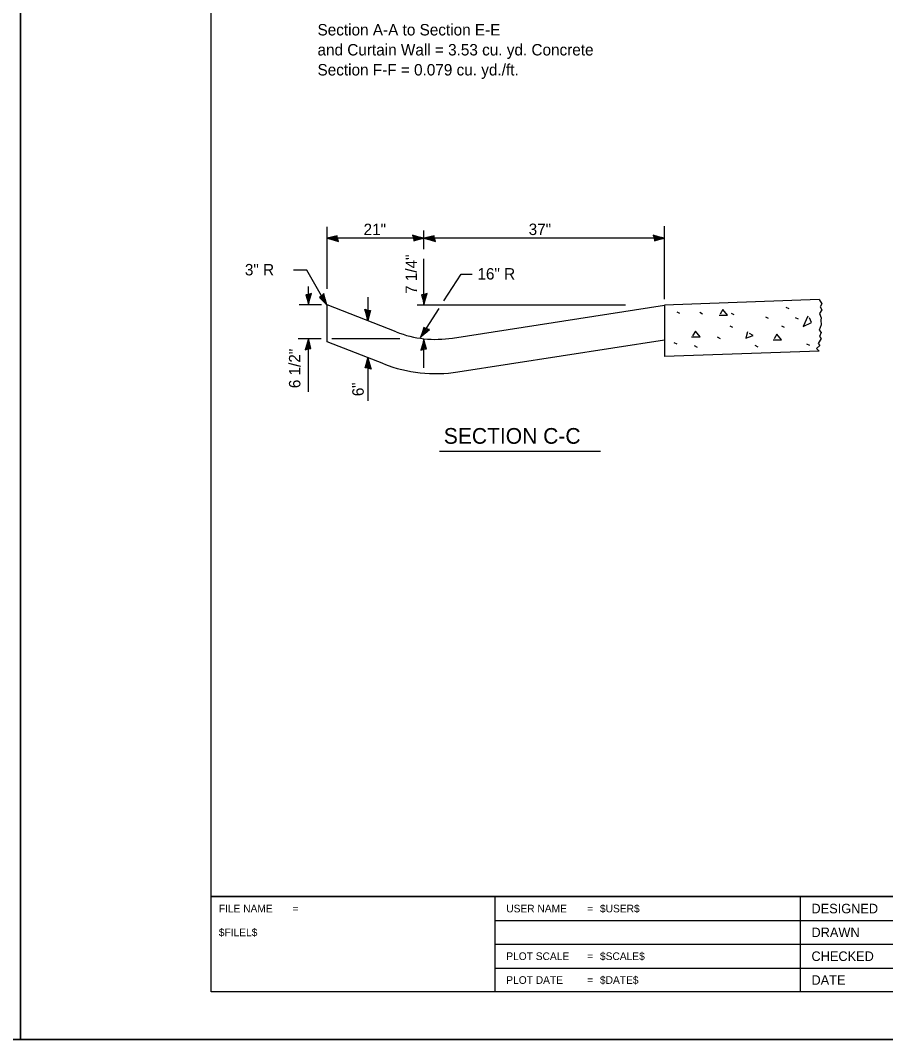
# Model space of a CAD drawing. Extents: x 1589224 to 1591264, y 1592405 to 1592845.
# Drawn here: x 1590584.2 to 1590765.6, y 1592404.7 to 1592618.6 of the extents above; entities that cross this region are included whole.
import ezdxf

# ---------------------------------------------------------------- set-up
doc = ezdxf.new("R2010")
doc.units = 0
for name, color, linetype in [('Level 20', 7, 'Continuous'), ('Level 21', 7, 'Continuous'), ('Level 22', 7, 'Continuous'), ('Level 25', 7, 'Continuous'), ('Level 29', 7, 'Continuous'), ('Sheets_50 Reference Boundary', 7, 'Continuous'), ('Sheets_General Details', 7, 'Continuous'), ('Sheets_Printer Plotting Border', 7, 'Continuous')]:
    doc.layers.add(name, color=color, linetype=linetype)

# ---------------------------------------------------------------- blocks, each defined once
blk = doc.blocks.new('CTH')
at = {"layer": 'Level 22'}
blk.add_lwpolyline([(-1.836, 0.047), (-1.774, -0.444), (-0.999, -0.231), (0, 0), (-1.066, 0.262), (-2, 0.556), (-1.836, 0.047), (-1.754, -0.277), (-0.672, 0.002), (-1.855, 0.375), (-1.68, -0.044), (-1.182, 0.014), (-1.661, 0.145)], dxfattribs=at)

msp = doc.modelspace()

# ---------------------------------------------------------------- linework, layer by layer
at = {"layer": 'Level 20'}
for p, q in [((1590648.5, 1592551.1), (1590648.5, 1592558.83)), ((1590663.03, 1592553.17), (1590648.5, 1592558.83)), ((1590674.81, 1592551.89), (1590719.3, 1592558.81)), ((1590751.68, 1592559.95), (1590719.3, 1592558.82)), ((1590719.3, 1592558.82), (1590719.3, 1592548.02)), ((1590660.42, 1592546.46), (1590648.5, 1592551.1)), ((1590675.91, 1592544.78), (1590719.3, 1592551.52)), ((1590751.68, 1592549.15), (1590719.3, 1592548.02))]:
    msp.add_line(p, q, dxfattribs=at)
msp.add_lwpolyline([(1590751.68, 1592559.95), (1590752.26, 1592559.05), (1590751.89, 1592558.47), (1590752.26, 1592557.81), (1590751.74, 1592557.07), (1590752.11, 1592556.12), (1590752.04, 1592555.68), (1590752.11, 1592554.66), (1590751.67, 1592553.56), (1590752.11, 1592553.05), (1590751.74, 1592552.24), (1590752.11, 1592551.8), (1590751.52, 1592550.78), (1590751.82, 1592550.34), (1590751.16, 1592549.68), (1590751.68, 1592549.15)], dxfattribs=at)
for radius in [22.8, 30]:
    msp.add_arc((1590671.3, 1592574.42), radius, 248.7345, 278.8436, dxfattribs=at)
at = {"layer": 'Level 21'}
for p, q in [((1590744.74, 1592558.4), (1590745.33, 1592558.1)), ((1590721.84, 1592557.4), (1590722.43, 1592557.1)), ((1590726.68, 1592557.3), (1590727.27, 1592557)), ((1590733.26, 1592557.1), (1590733.84, 1592556.81)), ((1590740.42, 1592556.35), (1590741.01, 1592556.06)), ((1590746.69, 1592556.22), (1590747.27, 1592555.93)), ((1590732.97, 1592554.47), (1590733.55, 1592554.18)), ((1590743.8, 1592554.47), (1590744.38, 1592554.18)), ((1590730.33, 1592552.12), (1590730.92, 1592551.83)), ((1590721.25, 1592550.95), (1590721.84, 1592550.66)), ((1590725.51, 1592550.31), (1590726.09, 1592550.01)), ((1590738.23, 1592550.37), (1590738.82, 1592550.08)), ((1590749.07, 1592550.66), (1590749.65, 1592550.37))]:
    msp.add_line(p, q, dxfattribs=at)
for points in [[(1590730.73, 1592556.71), (1590732.48, 1592556.71), (1590731.51, 1592557.88), (1590730.92, 1592556.91)], [(1590749.32, 1592556.5), (1590748.34, 1592554.35), (1590750.1, 1592555.13), (1590749.71, 1592556.11)], [(1590724.96, 1592552.17), (1590726.72, 1592552.17), (1590725.74, 1592553.34), (1590725.16, 1592552.36)], [(1590736.71, 1592553.21), (1590736.32, 1592551.85), (1590737.89, 1592552.43), (1590737.1, 1592552.82)], [(1590742.06, 1592551.55), (1590743.82, 1592551.55), (1590742.84, 1592552.72), (1590742.26, 1592551.75)]]:
    msp.add_lwpolyline(points, dxfattribs=at)
at = {"layer": 'Level 22'}
for p, q in [((1590719.3, 1592560.08), (1590719.3, 1592575.36)), ((1590648.5, 1592562.23), (1590648.5, 1592575.22)), ((1590668.83, 1592570.57), (1590668.83, 1592574.46)), ((1590668.83, 1592572.84), (1590648.5, 1592572.84)), ((1590719.3, 1592572.84), (1590668.83, 1592572.84)), ((1590668.83, 1592558.82), (1590668.83, 1592568.51)), ((1590644.26, 1592566.17), (1590641.5, 1592566.17)), ((1590648.45, 1592558.82), (1590644.26, 1592566.17)), ((1590673.01, 1592559.67), (1590676.6, 1592565.3)), ((1590676.6, 1592565.3), (1590678.93, 1592565.3)), ((1590644.59, 1592558.83), (1590644.59, 1592562.74)), ((1590657.07, 1592560.44), (1590657.07, 1592555.75)), ((1590647.38, 1592558.83), (1590642.68, 1592558.83)), ((1590711.1, 1592558.82), (1590667.38, 1592558.82)), ((1590668.14, 1592552.03), (1590671.99, 1592558.07)), ((1590647.25, 1592551.75), (1590642.46, 1592551.75)), ((1590644.59, 1592540.58), (1590644.59, 1592551.75)), ((1590663.79, 1592551.75), (1590649.49, 1592551.75)), ((1590668.83, 1592545.62), (1590668.83, 1592551.75)), ((1590657.07, 1592547.62), (1590657.07, 1592538.69))]:
    msp.add_line(p, q, dxfattribs=at)
for points in [[(1590650.71, 1592572.78), (1590650.63, 1592573.37), (1590649.7, 1592573.11), (1590648.5, 1592572.84), (1590649.78, 1592572.52), (1590650.9, 1592572.17), (1590650.71, 1592572.78), (1590650.61, 1592573.17), (1590649.31, 1592572.83), (1590650.73, 1592572.39), (1590650.52, 1592572.89), (1590649.92, 1592572.82), (1590650.5, 1592572.66)], [(1590666.63, 1592572.89), (1590666.71, 1592572.3), (1590667.64, 1592572.56), (1590668.83, 1592572.84), (1590667.56, 1592573.15), (1590666.43, 1592573.5), (1590666.63, 1592572.89), (1590666.73, 1592572.5), (1590668.03, 1592572.84), (1590666.61, 1592573.29), (1590666.82, 1592572.78), (1590667.42, 1592572.85), (1590666.84, 1592573.01)], [(1590671.04, 1592572.78), (1590670.96, 1592573.37), (1590670.03, 1592573.11), (1590668.83, 1592572.84), (1590670.11, 1592572.52), (1590671.23, 1592572.17), (1590671.04, 1592572.78), (1590670.94, 1592573.17), (1590669.64, 1592572.83), (1590671.06, 1592572.39), (1590670.85, 1592572.89), (1590670.25, 1592572.82), (1590670.83, 1592572.66)], [(1590717.1, 1592572.89), (1590717.17, 1592572.3), (1590718.1, 1592572.56), (1590719.3, 1592572.84), (1590718.02, 1592573.15), (1590716.9, 1592573.5), (1590717.1, 1592572.89), (1590717.2, 1592572.5), (1590718.49, 1592572.84), (1590717.07, 1592573.29), (1590717.28, 1592572.78), (1590717.88, 1592572.85), (1590717.31, 1592573.01)], [(1590644.65, 1592561.03), (1590644.06, 1592560.95), (1590644.32, 1592560.02), (1590644.59, 1592558.83), (1590644.91, 1592560.1), (1590645.26, 1592561.23), (1590644.65, 1592561.03), (1590644.26, 1592560.93), (1590644.6, 1592559.63), (1590645.04, 1592561.05), (1590644.54, 1592560.84), (1590644.61, 1592560.24), (1590644.77, 1592560.82)], [(1590668.89, 1592561.02), (1590668.3, 1592560.95), (1590668.56, 1592560.02), (1590668.83, 1592558.82), (1590669.15, 1592560.1), (1590669.5, 1592561.22), (1590668.89, 1592561.02), (1590668.5, 1592560.92), (1590668.84, 1592559.63), (1590669.28, 1592561.05), (1590668.78, 1592560.84), (1590668.85, 1592560.24), (1590669.01, 1592560.81)], [(1590657.01, 1592557.73), (1590657.6, 1592557.65), (1590657.34, 1592556.72), (1590657.07, 1592555.52), (1590656.75, 1592556.8), (1590656.4, 1592557.92), (1590657.01, 1592557.73), (1590657.4, 1592557.63), (1590657.06, 1592556.33), (1590656.62, 1592557.75), (1590657.12, 1592557.54), (1590657.05, 1592556.94), (1590656.89, 1592557.52)], [(1590644.54, 1592549.62), (1590645.13, 1592549.69), (1590644.87, 1592550.62), (1590644.59, 1592551.82), (1590644.28, 1592550.54), (1590643.93, 1592549.42), (1590644.54, 1592549.62), (1590644.93, 1592549.71), (1590644.59, 1592551.01), (1590644.14, 1592549.59), (1590644.65, 1592549.8), (1590644.58, 1592550.4), (1590644.42, 1592549.83)], [(1590668.78, 1592549.55), (1590669.37, 1592549.62), (1590669.11, 1592550.55), (1590668.83, 1592551.75), (1590668.52, 1592550.47), (1590668.17, 1592549.35), (1590668.78, 1592549.55), (1590669.17, 1592549.65), (1590668.83, 1592550.95), (1590668.38, 1592549.53), (1590668.89, 1592549.74), (1590668.82, 1592550.33), (1590668.66, 1592549.76)], [(1590657.12, 1592545.56), (1590656.53, 1592545.64), (1590656.79, 1592546.57), (1590657.07, 1592547.77), (1590657.38, 1592546.49), (1590657.73, 1592545.37), (1590657.12, 1592545.56), (1590656.73, 1592545.66), (1590657.07, 1592546.96), (1590657.52, 1592545.54), (1590657.01, 1592545.75), (1590657.08, 1592546.35), (1590657.24, 1592545.77)]]:
    msp.add_lwpolyline(points, dxfattribs=at)
at = {"layer": 'Level 29'}
msp.add_line((1590672.1, 1592528.14), (1590705.88, 1592528.14), dxfattribs=at)
at = {"layer": 'Sheets_50 Reference Boundary'}
msp.add_lwpolyline([(1590624.21, 1592834.67), (1591254.21, 1592834.67), (1591254.21, 1592434.68), (1590624.21, 1592434.68)], close=True, dxfattribs=at)
at = {"layer": 'Sheets_General Details'}
for p, q in [((1590584.21, 1592404.68), (1590584.21, 1592844.68)), ((1590584.21, 1592844.68), (1590584.21, 1592404.68)), ((1590624.21, 1592434.68), (1591254.21, 1592434.68)), ((1590683.69, 1592434.68), (1590683.69, 1592414.68)), ((1590747.69, 1592434.68), (1590747.69, 1592414.68)), ((1590683.69, 1592429.68), (1590867.69, 1592429.68)), ((1590683.69, 1592424.68), (1590867.69, 1592424.68)), ((1590683.69, 1592419.68), (1590867.69, 1592419.68)), ((1590584.21, 1592404.68), (1589904.21, 1592404.68)), ((1591264.21, 1592404.68), (1590584.21, 1592404.68))]:
    msp.add_line(p, q, dxfattribs=at)
msp.add_lwpolyline([(1590624.21, 1592834.68), (1591254.21, 1592834.68), (1591254.21, 1592414.68), (1590624.21, 1592414.68)], close=True, dxfattribs=at)
at = {"layer": 'Sheets_Printer Plotting Border'}
for points in [[(1589904.21, 1592404.68), (1590584.21, 1592404.68), (1590584.21, 1592844.68), (1589904.21, 1592844.68)], [(1590584.21, 1592404.68), (1591264.21, 1592404.68), (1591264.21, 1592844.68), (1590584.21, 1592844.68)]]:
    msp.add_lwpolyline(points, close=True, dxfattribs=at)

# ---------------------------------------------------------------- block references
at = {"layer": 'Level 22'}
for p, xscale, yscale, rotation in [((1590648.45, 1592558.83), 1.2000000000000002, 1.1999999999999997, -60.36100711280228), ((1590668.14, 1592552.03), 1.2, 1.2, -122.50336925294677)]:
    msp.add_blockref('CTH', p, dxfattribs=dict(at, xscale=xscale, yscale=yscale, rotation=rotation))

# ---------------------------------------------------------------- texts
at = {"layer": 'Level 25'}
for s, p in [('21"', (1590656.17, 1592573.49)), ('37"', (1590690.79, 1592573.51)), ('16" R', (1590680.04, 1592564.17))]:
    msp.add_text(s, height=2.4, dxfattribs=at).set_placement(p)
for s, rotation, p in [('7 1/4"', 90, (1590667.37, 1592561.15)), ('6 1/2"', 90, (1590642.92, 1592541.37)), ('6"', 93.116, (1590656.25, 1592539.75))]:
    msp.add_text(s, height=2.4, rotation=rotation, dxfattribs=at).set_placement(p)
at = {"layer": 'Level 29'}
for s, height, p in [('Section A-A to Section E-E', 2.4, (1590646.51, 1592615.39)), ('and Curtain Wall = 3.53 cu. yd. Concrete', 2.4, (1590646.51, 1592611.19)), ('Section F-F = 0.079 cu. yd./ft.', 2.4, (1590646.51, 1592606.99)), ('3" R', 2.4, (1590631.28, 1592565.04)), ('SECTION C-C', 3.3, (1590672.99, 1592529.71))]:
    msp.add_text(s, height=height, dxfattribs=at).set_placement(p)
at = {"layer": 'Sheets_General Details'}
for s, p in [('FILE NAME', (1590625.81, 1592431.38)), ('=', (1590641.25, 1592431.38)), ('USER NAME', (1590686.09, 1592431.38)), ('=', (1590703.05, 1592431.38)), ('$USER$', (1590705.74, 1592431.38)), ('$FILEL$', (1590625.81, 1592426.38)), ('PLOT SCALE', (1590686.09, 1592421.38)), ('=', (1590703.05, 1592421.38)), ('$SCALE$', (1590705.74, 1592421.38)), ('PLOT DATE', (1590686.09, 1592416.38)), ('=', (1590703.05, 1592416.38)), ('$DATE$', (1590705.74, 1592416.38))]:
    msp.add_text(s, height=1.6, rotation=360, dxfattribs=at).set_placement(p)
for s, p in [('DESIGNED', (1590750.09, 1592431.18)), ('DRAWN', (1590750.09, 1592426.18)), ('CHECKED', (1590750.09, 1592421.18)), ('DATE', (1590750.09, 1592416.18))]:
    msp.add_text(s, height=2, dxfattribs=at).set_placement(p)

doc.saveas('drawing.dxf')
